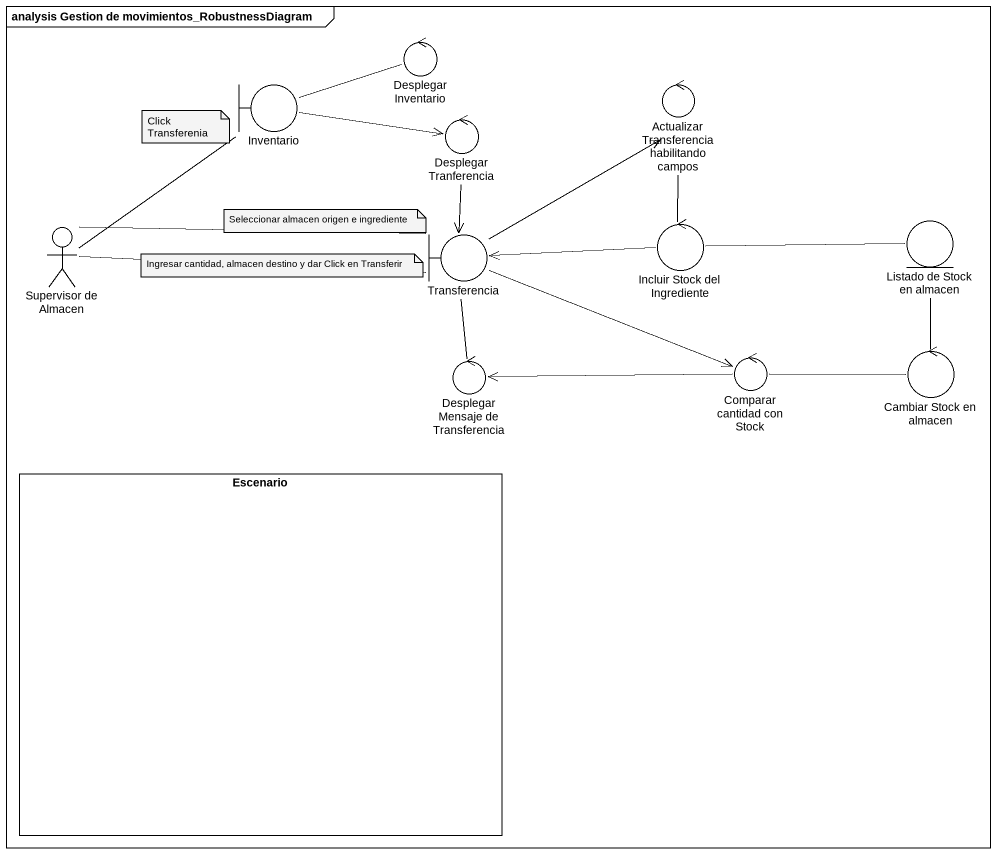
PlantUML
@startuml
mainframe analysis Gestion de movimientos_RobustnessDiagram
control "Desplegar Inventario" as Desplegar_Inventario
boundary Inventario
control "Actualizar Transferencia habilitando campos" as Actualizar_Transferencia
control "Desplegar Tranferencia" as Desplegar_Tranferencia
actor "Supervisor de Almacen" as Supervisor_de_Almacen
boundary Transferencia
control "Incluir Stock del Ingrediente" as Incluir_Stock_del
entity "Listado de Stock en almacen" as Listado_de_Stock_en_almacen
control "Desplegar Mensaje de Transferencia" as Desplegar_Mensaje_de
control "Comparar cantidad con Stock" as Comparar_cantidad_con_Stock
control "Cambiar Stock en almacen" as Cambiar_Stock_en_almacen
rectangle Escenario
Desplegar_Inventario -left- Inventario
Inventario -right-> Desplegar_Tranferencia
Actualizar_Transferencia -- Incluir_Stock_del
Desplegar_Tranferencia --> Transferencia
Supervisor_de_Almacen -up- Inventario
Supervisor_de_Almacen -right- Transferencia
Supervisor_de_Almacen -right- Transferencia
Transferencia -up-> Actualizar_Transferencia
Transferencia -right-> Comparar_cantidad_con_Stock
Incluir_Stock_del -left-> Transferencia
Listado_de_Stock_en_almacen -left- Incluir_Stock_del
Desplegar_Mensaje_de -up- Transferencia
Comparar_cantidad_con_Stock -left-> Desplegar_Mensaje_de
Comparar_cantidad_con_Stock -right- Cambiar_Stock_en_almacen
Cambiar_Stock_en_almacen -up- Listado_de_Stock_en_almacen
note as N1
  Click Transferenia
end note
note as N2
  Ingresar cantidad, almacen destino y dar Click en Transferir
end note
note as N3
  Seleccionar almacen origen e ingrediente
end note
@enduml
